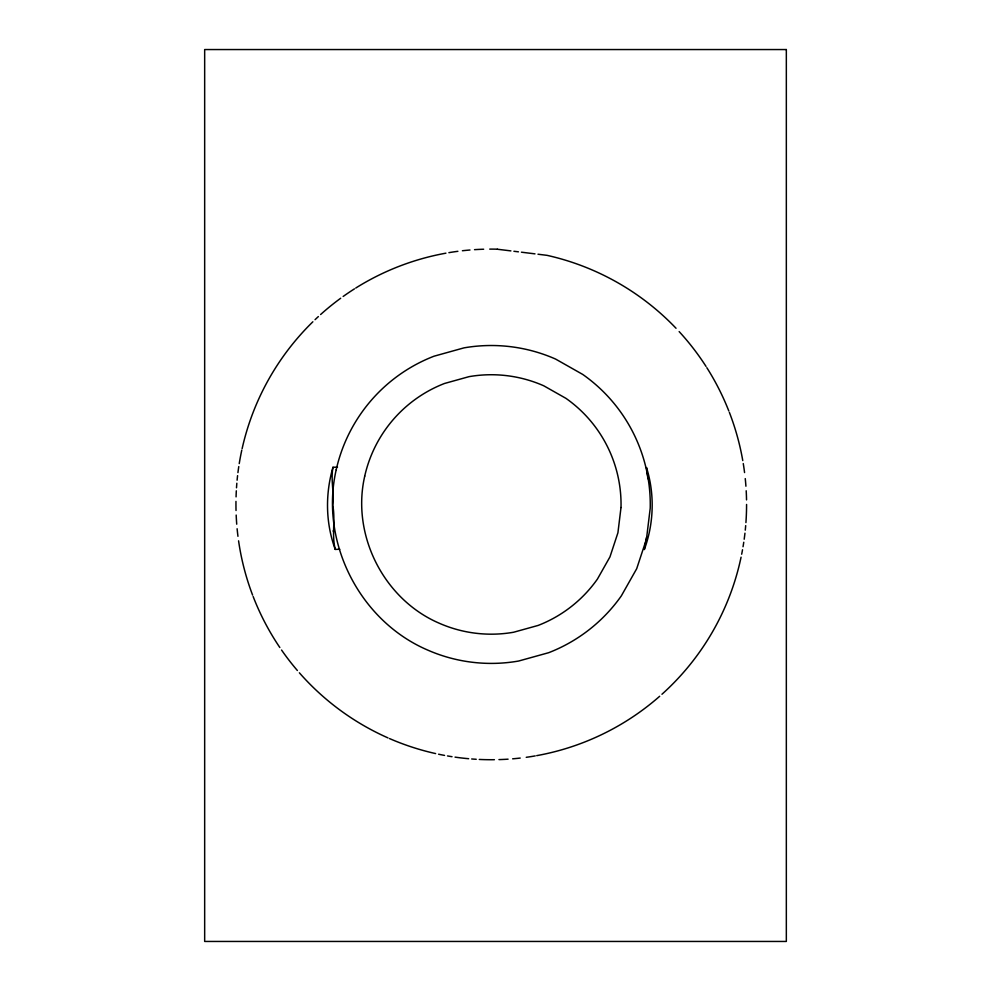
<?xml version="1.0" encoding="UTF-8"?>
<svg xmlns="http://www.w3.org/2000/svg" width="991" height="991" viewBox="0 0 991 991"><rect width="100%" height="100%" fill="white"/><g stroke="black" fill="none" stroke-linecap="round" stroke-linejoin="round"><path stroke-width="1.49" d="M339.777 549.249L335.255 549.41C331.539 534.731 335.602 520.002 332.753 505.274C334.289 492.663 330.573 479.793 332.976 467.281L337.51 467.108M364.738 476.126C351.223 534.818 383.591 599.097 438.877 623.066A129.326 129.326 0 0 0 513.648 632.233L538.138 625.432A130.019 130.019 0 0 0 597.437 579.054L609.961 556.892L617.926 532.749L620.998 507.528M646.417 537.667L644.311 549.584C653.899 523.657 654.828 493.914 646.491 467.541L647.903 478.752M332.976 467.281C325.172 494.125 325.568 523 335.255 549.41M333.31 530.581L333.41 531.672M497.358 249.236L510.898 250.896M513.908 251.268L518.429 251.825M521.439 252.197L534.991 253.857M538.002 254.229L547.032 255.344A255.319 255.319 0 0 1 676.035 328.269M536.713 755.638A255.306 255.306 0 0 0 583.414 742.507A255.121 255.121 0 0 0 659.684 696.264M535.227 755.898A255.306 255.306 0 0 1 526.246 757.31M520.213 758.065A255.306 255.306 0 0 1 512.644 758.821M508.086 759.168A255.306 255.306 0 0 1 498.956 759.602M494.398 759.701A255.306 255.306 0 0 1 479.272 759.44M476.237 759.279A255.306 255.306 0 0 1 471.691 758.97M468.656 758.71A255.306 255.306 0 0 1 455.042 757.136M452.02 756.69A255.306 255.306 0 0 1 447.523 755.947M444.538 755.402A255.306 255.306 0 0 1 438.592 754.225M435.631 753.581A255.306 255.306 0 0 1 389.463 738.543M388.014 737.911A255.306 255.306 0 0 1 299.369 672.802M297.374 670.511A255.306 255.306 0 0 1 281.555 650.034M279.834 647.519A255.306 255.306 0 0 1 253.151 596.532M252.606 595.12A255.306 255.306 0 0 1 238.571 540.826M237.951 536.304A255.306 255.306 0 0 1 237.122 528.748M236.725 524.189A255.306 255.306 0 0 1 236.18 515.06M236.031 510.501A255.306 255.306 0 0 1 235.969 501.396M236.069 496.875A255.306 255.306 0 0 1 236.316 490.818M236.502 487.783A255.306 255.306 0 0 1 236.837 483.236M237.109 480.201A255.306 255.306 0 0 1 237.58 475.655M237.939 472.633A255.306 255.306 0 0 1 238.769 466.6M239.24 463.59A255.306 255.306 0 0 1 241.779 450.174M242.114 448.7A255.306 255.306 0 0 1 312.871 321.778M315.051 319.672A255.306 255.306 0 0 1 318.359 316.575M320.601 314.531A255.306 255.306 0 0 1 340.681 298.241M343.146 296.47A255.306 255.306 0 0 1 354.468 288.852M355.744 288.047A255.306 255.306 0 0 1 445.913 253.176M448.898 252.655A255.306 255.306 0 0 1 457.879 251.305M462.401 250.748A255.306 255.306 0 0 1 469.982 250.005M474.528 249.658A255.306 255.306 0 0 1 483.658 249.224M489.727 249.113A255.306 255.306 0 0 1 497.284 249.187M746.57 504.444A255.121 255.121 0 0 1 745.926 522.591M745.69 525.614A255.121 255.121 0 0 1 745.269 530.16M744.947 533.183A255.121 255.121 0 0 1 744.191 539.228M743.758 542.25A255.121 255.121 0 0 1 743.039 546.747M742.519 549.745A255.121 255.121 0 0 1 741.677 554.217M741.07 557.177A255.121 255.121 0 0 1 661.951 694.257M729.364 412.38A255.121 255.121 0 0 1 742.767 460.592M743.262 463.565A255.121 255.121 0 0 1 744.563 472.571M745.257 478.616A255.121 255.121 0 0 1 745.913 486.209M746.198 490.768A255.121 255.121 0 0 1 746.533 499.885M679.145 331.589A255.319 255.319 0 0 1 706.026 366.422M706.843 367.698A255.319 255.319 0 0 1 728.806 410.968M621.01 507.528A129.747 129.747 0 0 0 612.302 457.631A129.462 129.462 0 0 0 565.911 398.332L543.786 385.809A130.032 130.032 0 0 0 469.028 376.654L444.525 383.467A129.462 129.462 0 0 0 401.813 410.571A130.044 130.044 0 0 0 364.725 476.126M336.209 469.746C319.659 541.668 359.324 620.428 427.059 649.799A158.473 158.473 0 0 0 518.665 661.022L548.68 652.697A159.303 159.303 0 0 0 621.345 595.864L636.693 568.71L646.454 539.129L650.22 508.21A158.969 158.969 0 0 0 625.532 419.292A158.647 158.647 0 0 0 582.72 374.425L555.604 359.076A159.291 159.291 0 0 0 463.999 347.866L433.984 356.215A158.647 158.647 0 0 0 361.319 413.049A159.316 159.316 0 0 0 336.209 469.746M786.334 49.55L204.666 49.55L204.666 941.45L786.334 941.45L786.334 49.55"/></g></svg>
